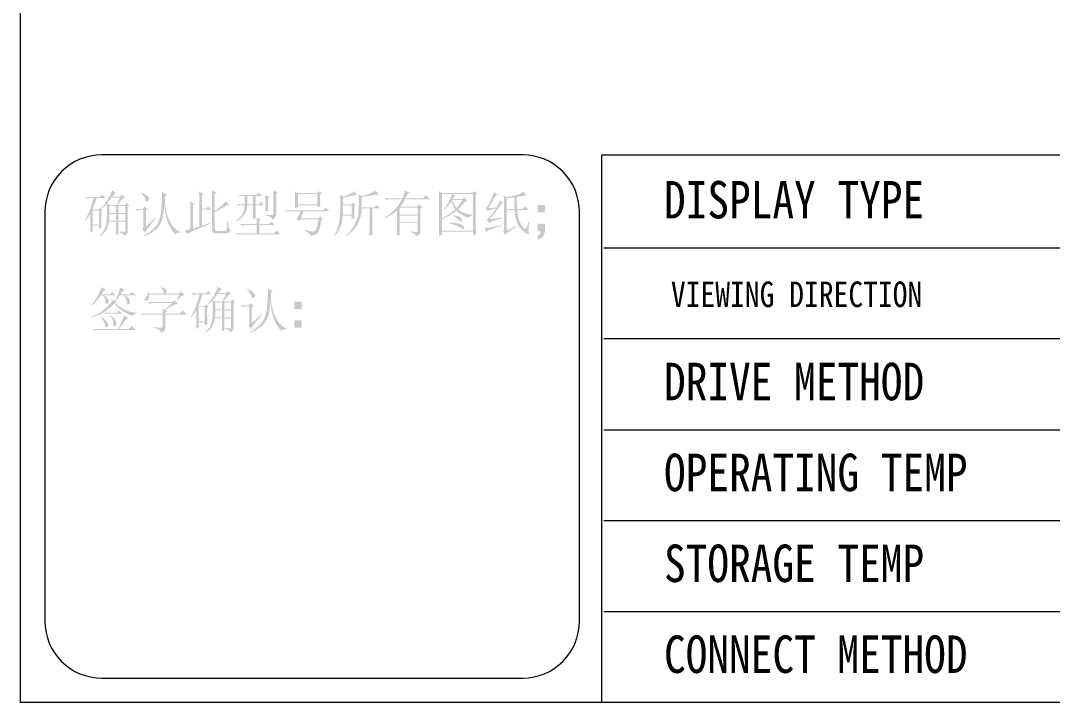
# Model space of a CAD drawing. Header units: millimetres. Extents: x 496 to 1208, y 1378 to 1539.
# Drawn here: x 495.6 to 546.2, y 1379.5 to 1413 of the extents above; entities that cross this region are included whole.
import ezdxf

# ---------------------------------------------------------------- set-up
doc = ezdxf.new("R2010")
doc.units = ezdxf.units.MM
doc.header["$LTSCALE"] = 3
doc.layers.add('1', color=7, linetype='Continuous')

# ---------------------------------------------------------------- blocks, each defined once
blk = doc.blocks.new('A$C51244B91')
h = blk.add_hatch(color=256)
h.paths.add_polyline_path([(-7.592, -3.62), (-7.592, -3.802), (-7.409, -3.802), (-7.409, -3.62)])
h.paths.add_polyline_path([(-7.592, -4.082), (-7.592, -4.263), (-7.409, -4.263), (-7.409, -4.082)])
h.paths.add_polyline_path([(-7.788, -4.302), (-7.784, -4.288), (-7.816, -4.272), (-7.847, -4.254), (-7.877, -4.234), (-7.905, -4.211), (-7.932, -4.186), (-7.958, -4.158), (-7.982, -4.128), (-8.005, -4.095), (-8.026, -4.06), (-8.046, -4.023), (-8.06, -3.994), (-8.076, -3.958), (-8.09, -3.923), (-8.103, -3.886), (-8.115, -3.85), (-8.125, -3.813), (-8.135, -3.775), (-8.143, -3.737), (-8.151, -3.698), (-8.157, -3.659), (-8.162, -3.62), (-8.165, -3.581), (-8.168, -3.54), (-8.169, -3.526), (-8.164, -3.401), (-8.121, -3.367), (-8.241, -3.295), (-8.241, -3.339), (-8.241, -3.383), (-8.242, -3.425), (-8.243, -3.467), (-8.245, -3.507), (-8.246, -3.547), (-8.248, -3.586), (-8.251, -3.624), (-8.254, -3.661), (-8.256, -3.698), (-8.26, -3.734), (-8.264, -3.768), (-8.265, -3.779), (-8.271, -3.823), (-8.278, -3.865), (-8.287, -3.906), (-8.298, -3.944), (-8.31, -3.981), (-8.323, -4.017), (-8.339, -4.05), (-8.355, -4.081), (-8.373, -4.112), (-8.38, -4.122), (-8.399, -4.147), (-8.421, -4.172), (-8.445, -4.198), (-8.471, -4.223), (-8.499, -4.247), (-8.531, -4.271), (-8.564, -4.295), (-8.599, -4.318), (-8.638, -4.342), (-8.678, -4.364), (-8.688, -4.37), (-8.683, -4.389), (-8.64, -4.371), (-8.598, -4.353), (-8.559, -4.334), (-8.522, -4.315), (-8.488, -4.294), (-8.456, -4.273), (-8.426, -4.252), (-8.399, -4.229), (-8.375, -4.206), (-8.352, -4.183), (-8.339, -4.167), (-8.315, -4.135), (-8.293, -4.102), (-8.274, -4.068), (-8.257, -4.033), (-8.242, -3.998), (-8.23, -3.961), (-8.22, -3.924), (-8.213, -3.886), (-8.212, -3.881), (-8.206, -3.842), (-8.201, -3.803), (-8.197, -3.764), (-8.193, -3.724), (-8.189, -3.685), (-8.187, -3.646), (-8.185, -3.607), (-8.183, -3.567), (-8.183, -3.565), (-8.18, -3.612), (-8.177, -3.657), (-8.173, -3.701), (-8.168, -3.744), (-8.162, -3.784), (-8.156, -3.824), (-8.149, -3.863), (-8.141, -3.9), (-8.132, -3.935), (-8.123, -3.969), (-8.112, -4.002), (-8.101, -4.033), (-8.089, -4.063), (-8.089, -4.064), (-8.071, -4.105), (-8.052, -4.145), (-8.032, -4.182), (-8.012, -4.217), (-7.99, -4.249), (-7.969, -4.279), (-7.946, -4.307), (-7.923, -4.332), (-7.904, -4.35), (-7.886, -4.324), (-7.858, -4.307), (-7.82, -4.301)])
h.paths.add_polyline_path([(-8.756, -3.329), (-8.728, -3.355), (-8.703, -3.386), (-8.686, -3.411), (-8.666, -3.446), (-8.65, -3.481), (-8.64, -3.51), (-8.622, -3.538), (-8.594, -3.534), (-8.587, -3.529), (-8.567, -3.502), (-8.563, -3.467), (-8.57, -3.44), (-8.582, -3.419), (-8.601, -3.398), (-8.628, -3.376), (-8.664, -3.353), (-8.707, -3.329), (-8.746, -3.31)])
h.paths.add_polyline_path([(-8.64, -4.153), (-8.64, -3.758), (-8.592, -3.734), (-8.669, -3.657), (-8.722, -3.714), (-8.91, -3.714), (-8.871, -3.753), (-8.835, -3.744), (-8.795, -3.739), (-8.775, -3.738), (-8.702, -3.738), (-8.702, -4.148), (-8.708, -4.188), (-8.722, -4.22), (-8.654, -4.288), (-8.646, -4.272), (-8.634, -4.253), (-8.619, -4.231), (-8.601, -4.205), (-8.58, -4.177), (-8.557, -4.145), (-8.529, -4.11), (-8.499, -4.072), (-8.466, -4.031), (-8.43, -3.987), (-8.399, -3.95), (-8.414, -3.936)])
h.paths.add_polyline_path([(-9.294, -4.293), (-9.253, -4.305), (-9.219, -4.323), (-9.192, -4.346), (-9.174, -4.374), (-9.134, -4.355), (-9.108, -4.334), (-9.107, -4.334), (-9.091, -4.301), (-9.088, -4.273), (-9.088, -3.652), (-9.054, -3.628), (-9.112, -3.57), (-9.16, -3.618), (-9.347, -3.618), (-9.323, -3.589), (-9.298, -3.559), (-9.272, -3.529), (-9.246, -3.5), (-9.213, -3.467), (-9.182, -3.445), (-9.152, -3.435), (-9.15, -3.435), (-9.227, -3.358), (-9.28, -3.411), (-9.473, -3.411), (-9.437, -3.367), (-9.409, -3.336), (-9.388, -3.318), (-9.381, -3.314), (-9.473, -3.257), (-9.485, -3.289), (-9.5, -3.322), (-9.516, -3.357), (-9.534, -3.394), (-9.554, -3.431), (-9.571, -3.461), (-9.591, -3.494), (-9.611, -3.527), (-9.633, -3.559), (-9.656, -3.591), (-9.68, -3.623), (-9.705, -3.654), (-9.728, -3.681), (-9.718, -3.695), (-9.687, -3.669), (-9.657, -3.642), (-9.629, -3.615), (-9.603, -3.589), (-9.603, -3.621), (-9.603, -3.655), (-9.603, -3.692), (-9.603, -3.73), (-9.603, -3.771), (-9.603, -3.814), (-9.603, -3.859), (-9.603, -3.895), (-9.603, -3.942), (-9.606, -3.986), (-9.61, -4.028), (-9.615, -4.067), (-9.623, -4.104), (-9.631, -4.138), (-9.642, -4.17), (-9.651, -4.191), (-9.667, -4.227), (-9.687, -4.26), (-9.709, -4.291), (-9.734, -4.322), (-9.761, -4.35), (-9.791, -4.376), (-9.795, -4.379), (-9.785, -4.394), (-9.751, -4.374), (-9.72, -4.351), (-9.691, -4.326), (-9.664, -4.298), (-9.64, -4.268), (-9.624, -4.244), (-9.605, -4.21), (-9.588, -4.176), (-9.574, -4.14), (-9.563, -4.102), (-9.554, -4.064), (-9.55, -4.032), (-9.377, -4.032), (-9.377, -4.355), (-9.318, -4.336), (-9.318, -4.032), (-9.15, -4.032), (-9.15, -4.249), (-9.165, -4.28), (-9.167, -4.281), (-9.186, -4.281), (-9.223, -4.279), (-9.278, -4.275), (-9.294, -4.273)])
h.paths.add_polyline_path([(-9.598, -3.579), (-9.574, -3.552), (-9.551, -3.522), (-9.527, -3.49), (-9.503, -3.457), (-9.487, -3.435), (-9.275, -3.435), (-9.372, -3.618), (-9.535, -3.618)], flags=16)
h.paths.add_polyline_path([(-9.8, -4.206), (-9.737, -4.182), (-9.738, -4.152), (-9.739, -4.121), (-9.74, -4.087), (-9.74, -4.052), (-9.741, -4.014), (-9.741, -3.974), (-9.742, -3.931), (-9.742, -3.887), (-9.742, -3.84), (-9.742, -3.791), (-9.742, -3.777), (-9.704, -3.748), (-9.766, -3.686), (-9.814, -3.734), (-9.958, -3.734), (-9.949, -3.708), (-9.939, -3.68), (-9.927, -3.648), (-9.914, -3.612), (-9.9, -3.573), (-9.884, -3.531), (-9.867, -3.485), (-9.853, -3.445), (-9.636, -3.445), (-9.718, -3.362), (-9.776, -3.421), (-10.122, -3.421), (-10.084, -3.459), (-10.041, -3.445), (-9.93, -3.445), (-9.942, -3.489), (-9.954, -3.532), (-9.966, -3.575), (-9.979, -3.616), (-9.992, -3.656), (-10.006, -3.694), (-10.019, -3.732), (-10.033, -3.768), (-10.048, -3.804), (-10.063, -3.838), (-10.078, -3.871), (-10.094, -3.902), (-10.11, -3.933), (-10.126, -3.962), (-10.142, -3.989), (-10.132, -4.003), (-10.108, -3.976), (-10.084, -3.946), (-10.061, -3.915), (-10.038, -3.882), (-10.017, -3.847), (-10.007, -3.83), (-10.007, -3.881), (-10.007, -3.93), (-10.007, -3.977), (-10.007, -4.022), (-10.008, -4.065), (-10.008, -4.105), (-10.009, -4.143), (-10.009, -4.178), (-10.01, -4.212), (-10.01, -4.243), (-10.011, -4.272), (-10.012, -4.293), (-9.949, -4.263), (-9.949, -4.129), (-9.8, -4.129)])
h.paths.add_polyline_path([(-9.8, -4.105), (-9.949, -4.105), (-9.949, -3.758), (-9.8, -3.758)], flags=16)
h.paths.add_polyline_path([(-9.377, -3.815), (-9.54, -3.815), (-9.54, -3.642), (-9.377, -3.642)], flags=16)
h.paths.add_polyline_path([(-9.318, -3.84), (-9.15, -3.84), (-9.15, -4.008), (-9.318, -4.008)], flags=16)
h.paths.add_polyline_path([(-9.377, -4.008), (-9.545, -4.008), (-9.54, -3.84), (-9.377, -3.84)], flags=16)
h.paths.add_polyline_path([(-9.318, -3.642), (-9.15, -3.642), (-9.15, -3.815), (-9.318, -3.815)], flags=16)
h.paths.add_polyline_path([(-11.2, -3.372), (-11.21, -3.42), (-11.221, -3.459), (-11.234, -3.488), (-11.238, -3.495), (-11.262, -3.528), (-11.287, -3.558), (-11.289, -3.56), (-11.296, -3.585), (-11.265, -3.596), (-11.225, -3.595), (-11.197, -3.575), (-11.193, -3.57), (-11.182, -3.543), (-11.176, -3.506), (-11.176, -3.459), (-11.176, -3.449), (-10.435, -3.449), (-10.493, -3.579), (-10.473, -3.589), (-10.444, -3.551), (-10.414, -3.52), (-10.384, -3.494), (-10.354, -3.476), (-10.325, -3.464), (-10.3, -3.459), (-10.396, -3.362), (-10.44, -3.425), (-10.767, -3.425), (-10.747, -3.387), (-10.743, -3.353), (-10.746, -3.341), (-10.758, -3.323), (-10.782, -3.304), (-10.819, -3.283), (-10.868, -3.261), (-10.878, -3.257), (-10.887, -3.271), (-10.859, -3.301), (-10.837, -3.333), (-10.822, -3.367), (-10.813, -3.403), (-10.81, -3.425), (-11.176, -3.425), (-11.176, -3.372)])
h.paths.add_polyline_path([(-11.051, -4.269), (-11, -4.284), (-10.959, -4.302), (-10.927, -4.321), (-10.904, -4.343), (-10.891, -4.366), (-10.887, -4.389), (-10.849, -4.374), (-10.818, -4.355), (-10.795, -4.33), (-10.78, -4.301), (-10.772, -4.266), (-10.772, -4.239), (-10.772, -3.941), (-10.252, -3.941), (-10.344, -3.84), (-10.425, -3.917), (-10.772, -3.917), (-10.772, -3.893), (-10.724, -3.869), (-10.767, -3.84), (-10.724, -3.805), (-10.683, -3.774), (-10.645, -3.748), (-10.608, -3.726), (-10.575, -3.708), (-10.544, -3.695), (-10.515, -3.686), (-10.489, -3.681), (-10.466, -3.68), (-10.464, -3.681), (-10.55, -3.579), (-10.603, -3.633), (-11.21, -3.633), (-11.171, -3.671), (-11.104, -3.657), (-10.608, -3.657), (-10.786, -3.825), (-10.844, -3.786), (-10.842, -3.835), (-10.84, -3.876), (-10.839, -3.908), (-10.839, -3.917), (-11.374, -3.917), (-11.335, -3.955), (-11.299, -3.946), (-11.259, -3.941), (-11.238, -3.941), (-10.839, -3.941), (-10.839, -4.225), (-10.851, -4.26), (-10.866, -4.266), (-10.883, -4.266), (-10.911, -4.264), (-10.952, -4.26), (-11.005, -4.255), (-11.051, -4.249)])
h.paths.add_polyline_path([(-12.291, -3.503), (-12.274, -3.538), (-12.264, -3.567), (-12.256, -3.607), (-12.252, -3.645), (-12.252, -3.647), (-12.238, -3.679), (-12.22, -3.683), (-12.19, -3.667), (-12.177, -3.647), (-12.173, -3.615), (-12.185, -3.576), (-12.191, -3.565), (-12.211, -3.538), (-12.236, -3.51), (-12.267, -3.481), (-12.288, -3.464), (-12.009, -3.464), (-12.086, -3.382), (-12.143, -3.44), (-12.35, -3.44), (-12.326, -3.402), (-12.302, -3.369), (-12.276, -3.342), (-12.25, -3.32), (-12.249, -3.319), (-12.35, -3.266), (-12.364, -3.302), (-12.378, -3.337), (-12.394, -3.373), (-12.411, -3.409), (-12.429, -3.444), (-12.448, -3.48), (-12.463, -3.507), (-12.485, -3.544), (-12.507, -3.58), (-12.529, -3.614), (-12.551, -3.646), (-12.572, -3.677), (-12.594, -3.706), (-12.601, -3.714), (-12.586, -3.719), (-12.559, -3.695), (-12.531, -3.668), (-12.504, -3.639), (-12.477, -3.608), (-12.463, -3.591), (-12.435, -3.556), (-12.41, -3.524), (-12.387, -3.494), (-12.367, -3.466), (-12.365, -3.464), (-12.316, -3.464)])
h.paths.add_polyline_path([(-11.772, -3.502), (-11.753, -3.537), (-11.741, -3.568), (-11.739, -3.572), (-11.729, -3.612), (-11.723, -3.649), (-11.722, -3.659), (-11.709, -3.688), (-11.684, -3.688), (-11.653, -3.667), (-11.643, -3.64), (-11.646, -3.606), (-11.663, -3.569), (-11.669, -3.56), (-11.69, -3.535), (-11.717, -3.508), (-11.749, -3.48), (-11.768, -3.464), (-11.499, -3.464), (-11.59, -3.382), (-11.652, -3.44), (-11.878, -3.44), (-11.854, -3.399), (-11.83, -3.364), (-11.807, -3.338), (-11.787, -3.319), (-11.893, -3.281), (-11.902, -3.316), (-11.912, -3.354), (-11.925, -3.392), (-11.937, -3.425), (-11.949, -3.458), (-11.965, -3.492), (-11.982, -3.528), (-12.002, -3.565), (-12.018, -3.594), (-11.999, -3.603), (-11.975, -3.575), (-11.951, -3.544), (-11.928, -3.513), (-11.904, -3.48), (-11.893, -3.464), (-11.797, -3.464)])
h.paths.add_polyline_path([(-12.148, -3.686), (-12.171, -3.711), (-12.197, -3.738), (-12.225, -3.764), (-12.255, -3.792), (-12.287, -3.819), (-12.309, -3.837), (-12.334, -3.856), (-12.361, -3.874), (-12.391, -3.893), (-12.423, -3.911), (-12.458, -3.929), (-12.496, -3.947), (-12.536, -3.966), (-12.579, -3.984), (-12.605, -3.994), (-12.601, -4.013), (-12.56, -4), (-12.52, -3.986), (-12.482, -3.972), (-12.445, -3.957), (-12.409, -3.942), (-12.375, -3.926), (-12.342, -3.909), (-12.31, -3.891), (-12.3, -3.885), (-12.27, -3.867), (-12.241, -3.848), (-12.211, -3.827), (-12.181, -3.803), (-12.15, -3.779), (-12.119, -3.752), (-12.088, -3.724), (-12.056, -3.694), (-12.033, -3.671), (-12.008, -3.699), (-11.981, -3.727), (-11.953, -3.755), (-11.923, -3.782), (-11.91, -3.794), (-11.882, -3.817), (-11.851, -3.84), (-11.819, -3.861), (-11.784, -3.883), (-11.747, -3.903), (-11.744, -3.905), (-11.706, -3.924), (-11.668, -3.94), (-11.632, -3.954), (-11.596, -3.966), (-11.561, -3.974), (-11.558, -3.946), (-11.538, -3.926), (-11.501, -3.914), (-11.474, -3.912), (-11.474, -3.893), (-11.511, -3.891), (-11.549, -3.888), (-11.588, -3.882), (-11.628, -3.873), (-11.657, -3.866), (-11.692, -3.855), (-11.727, -3.842), (-11.762, -3.827), (-11.798, -3.809), (-11.834, -3.788), (-11.857, -3.774), (-11.895, -3.75), (-11.93, -3.725), (-11.962, -3.702), (-11.99, -3.678), (-12.014, -3.655), (-12.018, -3.652), (-11.975, -3.633), (-12.062, -3.57), (-12.077, -3.595), (-12.099, -3.625), (-12.126, -3.66)])
h.paths.add_polyline_path([(-11.97, -3.893), (-12.302, -3.893), (-12.264, -3.931), (-12.228, -3.922), (-12.188, -3.917), (-12.167, -3.917), (-11.835, -3.917), (-11.917, -3.845)], flags=17)
h.paths.add_polyline_path([(-12.139, -3.955), (-12.115, -3.988), (-12.096, -4.022), (-12.09, -4.032), (-12.076, -4.067), (-12.068, -4.106), (-12.066, -4.119), (-12.062, -4.16), (-12.058, -4.198), (-12.057, -4.206), (-12.041, -4.236), (-12.026, -4.235), (-11.995, -4.213), (-11.985, -4.198), (-11.979, -4.17), (-11.986, -4.128), (-11.992, -4.112), (-12.002, -4.089), (-12.019, -4.063), (-12.041, -4.034), (-12.069, -4.001), (-12.104, -3.966), (-12.129, -3.941)])
h.paths.add_polyline_path([(-11.681, -4.297), (-11.922, -4.297), (-11.895, -4.263), (-11.871, -4.229), (-11.848, -4.198), (-11.826, -4.167), (-11.809, -4.141), (-11.786, -4.11), (-11.76, -4.082), (-11.731, -4.057), (-11.698, -4.034), (-11.686, -4.027), (-11.792, -3.96), (-11.813, -4.011), (-11.833, -4.058), (-11.851, -4.101), (-11.869, -4.142), (-11.885, -4.178), (-11.9, -4.212), (-11.913, -4.241), (-11.926, -4.267), (-11.937, -4.29), (-11.941, -4.297), (-12.553, -4.297), (-12.514, -4.336), (-12.478, -4.327), (-12.438, -4.322), (-12.417, -4.322), (-11.503, -4.322), (-11.604, -4.22)])
h.paths.add_polyline_path([(-12.369, -4.003), (-12.346, -4.033), (-12.323, -4.065), (-12.307, -4.093), (-12.289, -4.129), (-12.278, -4.166), (-12.273, -4.196), (-12.264, -4.243), (-12.254, -4.259), (-12.22, -4.256), (-12.195, -4.229), (-12.191, -4.22), (-12.19, -4.19), (-12.204, -4.148), (-12.206, -4.143), (-12.218, -4.122), (-12.237, -4.098), (-12.263, -4.072), (-12.296, -4.042), (-12.335, -4.009), (-12.355, -3.994)], flags=16)
h.paths.add_polyline_path([(-1.584, -1.238), (-1.584, -1.42), (-1.403, -1.42), (-1.403, -1.238)])
h.paths.add_polyline_path([(-1.584, -1.7), (-1.584, -1.882), (-1.513, -1.882), (-1.513, -1.89), (-1.515, -1.916), (-1.53, -1.955), (-1.544, -1.969), (-1.584, -1.99), (-1.584, -2.09), (-1.559, -2.084), (-1.515, -2.069), (-1.478, -2.047), (-1.448, -2.019), (-1.437, -2.004), (-1.418, -1.966), (-1.407, -1.923), (-1.403, -1.874), (-1.403, -1.7)])
h.paths.add_polyline_path([(-2.772, -1.592), (-2.745, -1.562), (-2.717, -1.529), (-2.689, -1.495), (-2.661, -1.46), (-2.632, -1.423), (-2.603, -1.384), (-2.574, -1.345), (-2.572, -1.342), (-2.532, -1.286), (-2.497, -1.242), (-2.469, -1.21), (-2.447, -1.19), (-2.435, -1.183), (-2.517, -1.12), (-2.537, -1.172), (-2.556, -1.218), (-2.575, -1.257), (-2.593, -1.289), (-2.599, -1.298), (-2.801, -1.313), (-2.771, -1.264), (-2.745, -1.22), (-2.72, -1.179), (-2.698, -1.142), (-2.679, -1.109), (-2.664, -1.082), (-2.636, -1.036), (-2.607, -1), (-2.58, -0.974), (-2.575, -0.971), (-2.661, -0.908), (-2.671, -0.943), (-2.683, -0.981), (-2.698, -1.022), (-2.716, -1.066), (-2.737, -1.112), (-2.76, -1.161), (-2.792, -1.223), (-2.82, -1.268), (-2.844, -1.296), (-2.863, -1.308), (-2.869, -1.308), (-2.815, -1.39), (-2.78, -1.364), (-2.746, -1.349), (-2.713, -1.341), (-2.668, -1.332), (-2.613, -1.323), (-2.652, -1.379), (-2.687, -1.427), (-2.718, -1.468), (-2.744, -1.501), (-2.765, -1.526), (-2.783, -1.543), (-2.786, -1.547), (-2.831, -1.579), (-2.844, -1.583), (-2.777, -1.684), (-2.751, -1.665), (-2.72, -1.648), (-2.684, -1.631), (-2.644, -1.614), (-2.598, -1.599), (-2.549, -1.585), (-2.494, -1.572), (-2.459, -1.564), (-2.464, -1.544)])
h.paths.add_polyline_path([(-2.349, -1.867), (-2.349, -1.361), (-2.151, -1.361), (-2.145, -1.417), (-2.138, -1.47), (-2.129, -1.519), (-2.119, -1.566), (-2.108, -1.608), (-2.096, -1.648), (-2.083, -1.684), (-2.068, -1.716), (-2.06, -1.732), (-2.036, -1.774), (-2.009, -1.811), (-1.98, -1.846), (-1.949, -1.876), (-1.915, -1.904), (-1.887, -1.922), (-1.832, -1.953), (-1.8, -1.962), (-1.792, -1.95), (-1.793, -1.946), (-1.801, -1.908), (-1.804, -1.86), (-1.805, -1.84), (-1.804, -1.804), (-1.8, -1.762), (-1.793, -1.713), (-1.785, -1.665), (-1.81, -1.66), (-1.826, -1.715), (-1.84, -1.759), (-1.852, -1.793), (-1.853, -1.797), (-1.879, -1.824), (-1.906, -1.819), (-1.929, -1.802), (-1.955, -1.771), (-1.984, -1.726), (-2.004, -1.691), (-2.02, -1.661), (-2.034, -1.626), (-2.047, -1.588), (-2.058, -1.546), (-2.068, -1.499), (-2.077, -1.449), (-2.085, -1.395), (-2.089, -1.361), (-1.8, -1.361), (-1.891, -1.269), (-1.959, -1.337), (-2.089, -1.337), (-2.092, -1.29), (-2.094, -1.244), (-2.096, -1.198), (-2.097, -1.153), (-2.098, -1.108), (-2.099, -1.064), (-2.099, -1.039), (-2.032, -1.026), (-1.975, -1.015), (-1.929, -1.007), (-1.892, -1.002), (-1.866, -1), (-1.858, -1), (-1.925, -0.908), (-1.963, -0.931), (-2.002, -0.951), (-2.044, -0.968), (-2.088, -0.983), (-2.11, -0.99), (-2.149, -1.001), (-2.191, -1.011), (-2.234, -1.022), (-2.28, -1.032), (-2.328, -1.043), (-2.353, -1.048), (-2.421, -0.995), (-2.416, -1.037), (-2.412, -1.082), (-2.411, -1.125), (-2.411, -1.833), (-2.424, -1.878), (-2.435, -1.896), (-2.378, -1.973), (-2.359, -1.953), (-2.336, -1.93), (-2.307, -1.906), (-2.273, -1.879), (-2.233, -1.85), (-2.188, -1.818), (-2.138, -1.785), (-2.108, -1.766), (-2.113, -1.751)])
h.paths.add_polyline_path([(-2.349, -1.337), (-2.349, -1.077), (-2.305, -1.07), (-2.26, -1.063), (-2.215, -1.056), (-2.17, -1.049), (-2.161, -1.048), (-2.161, -1.088), (-2.16, -1.131), (-2.159, -1.174), (-2.157, -1.221), (-2.155, -1.268), (-2.152, -1.318), (-2.151, -1.337)], flags=16)
h.paths.add_polyline_path([(-2.534, -1.745), (-2.587, -1.756), (-2.634, -1.766), (-2.673, -1.774), (-2.707, -1.78), (-2.724, -1.783), (-2.763, -1.789), (-2.806, -1.796), (-2.854, -1.803), (-2.897, -1.809), (-2.849, -1.896), (-2.82, -1.877), (-2.782, -1.857), (-2.735, -1.836), (-2.707, -1.826), (-2.67, -1.813), (-2.63, -1.8), (-2.587, -1.786), (-2.542, -1.772), (-2.494, -1.758), (-2.469, -1.751), (-2.474, -1.732)])
h.paths.add_polyline_path([(-3.177, -1.992), (-3.104, -1.954), (-3.106, -1.912), (-3.108, -1.868), (-3.109, -1.821), (-3.109, -1.78), (-3.109, -0.981), (-3.08, -0.951), (-3.148, -0.894), (-3.186, -0.937), (-3.942, -0.937), (-4.019, -0.894), (-4.016, -0.943), (-4.015, -0.989), (-4.014, -1.034), (-4.014, -1.076), (-4.014, -1.077), (-4.014, -1.805), (-4.014, -1.851), (-4.015, -1.897), (-4.016, -1.942), (-4.018, -1.986), (-4.019, -2.002), (-3.946, -1.973), (-3.946, -1.891), (-3.177, -1.891)])
h.paths.add_polyline_path([(-3.861, -1.546), (-3.819, -1.528), (-3.779, -1.508), (-3.739, -1.487), (-3.7, -1.464), (-3.662, -1.44), (-3.626, -1.414), (-3.59, -1.387), (-3.581, -1.38), (-3.547, -1.411), (-3.513, -1.44), (-3.477, -1.466), (-3.439, -1.489), (-3.4, -1.51), (-3.359, -1.528), (-3.316, -1.544), (-3.282, -1.554), (-3.265, -1.524), (-3.228, -1.501), (-3.196, -1.491), (-3.196, -1.472), (-3.247, -1.468), (-3.296, -1.462), (-3.341, -1.452), (-3.384, -1.439), (-3.424, -1.423), (-3.461, -1.404), (-3.495, -1.382), (-3.526, -1.357), (-3.542, -1.342), (-3.505, -1.302), (-3.472, -1.266), (-3.444, -1.234), (-3.419, -1.205), (-3.414, -1.2), (-3.38, -1.165), (-3.344, -1.141), (-3.316, -1.13), (-3.398, -1.043), (-3.441, -1.091), (-3.682, -1.091), (-3.658, -1.053), (-3.645, -1.039), (-3.609, -1.011), (-3.605, -1.01), (-3.696, -0.961), (-3.177, -0.961), (-3.177, -1.867), (-3.946, -1.867), (-3.946, -1.578), (-3.903, -1.563)], flags=16)
h.paths.add_polyline_path([(-3.674, -1.394), (-3.707, -1.419), (-3.742, -1.444), (-3.78, -1.469), (-3.821, -1.493), (-3.863, -1.516), (-3.908, -1.54), (-3.946, -1.559), (-3.946, -0.961), (-3.706, -0.961), (-3.711, -0.992), (-3.723, -1.032), (-3.741, -1.078), (-3.763, -1.128), (-3.783, -1.167), (-3.804, -1.207), (-3.827, -1.246), (-3.851, -1.285), (-3.876, -1.323), (-3.893, -1.347), (-3.879, -1.357), (-3.849, -1.325), (-3.82, -1.291), (-3.791, -1.257), (-3.764, -1.22), (-3.739, -1.181), (-3.715, -1.145), (-3.7, -1.184), (-3.682, -1.224), (-3.661, -1.264), (-3.638, -1.305), (-3.614, -1.342), (-3.643, -1.368)], flags=16)
h.paths.add_polyline_path([(-3.467, -1.158), (-3.494, -1.198), (-3.521, -1.235), (-3.548, -1.268), (-3.576, -1.298), (-3.581, -1.303), (-3.604, -1.277), (-3.628, -1.244), (-3.651, -1.206), (-3.675, -1.161), (-3.696, -1.116), (-3.441, -1.116)], flags=16)
h.paths.add_polyline_path([(-3.667, -1.506), (-3.617, -1.537), (-3.575, -1.566), (-3.54, -1.591), (-3.515, -1.615), (-3.506, -1.624), (-3.474, -1.644), (-3.456, -1.619), (-3.455, -1.614), (-3.458, -1.571), (-3.484, -1.541), (-3.494, -1.535), (-3.523, -1.522), (-3.563, -1.51), (-3.612, -1.497), (-3.662, -1.486)], flags=0)
h.paths.add_polyline_path([(-3.763, -1.684), (-3.702, -1.702), (-3.647, -1.721), (-3.599, -1.739), (-3.557, -1.756), (-3.522, -1.773), (-3.493, -1.79), (-3.471, -1.807), (-3.467, -1.809), (-3.427, -1.836), (-3.404, -1.83), (-3.398, -1.807), (-3.404, -1.769), (-3.428, -1.738), (-3.467, -1.715), (-3.493, -1.706), (-3.525, -1.698), (-3.564, -1.69), (-3.61, -1.682), (-3.662, -1.675), (-3.721, -1.669), (-3.763, -1.665)], flags=0)
h.paths.add_polyline_path([(-4.716, -1.906), (-4.666, -1.923), (-4.626, -1.945), (-4.598, -1.972), (-4.582, -2.002), (-4.531, -1.983), (-4.5, -1.962), (-4.495, -1.956), (-4.478, -1.916), (-4.476, -1.896), (-4.476, -1.323), (-4.423, -1.294), (-4.514, -1.222), (-4.562, -1.274), (-4.971, -1.274), (-4.945, -1.239), (-4.92, -1.202), (-4.895, -1.163), (-4.871, -1.124), (-4.856, -1.096), (-4.235, -1.096), (-4.336, -0.995), (-4.423, -1.072), (-4.846, -1.072), (-4.825, -1.03), (-4.805, -0.991), (-4.801, -0.983), (-4.772, -0.948), (-4.74, -0.933), (-4.865, -0.875), (-4.87, -0.912), (-4.879, -0.952), (-4.892, -0.996), (-4.911, -1.044), (-4.923, -1.072), (-5.361, -1.072), (-5.323, -1.111), (-5.28, -1.1), (-5.234, -1.096), (-5.226, -1.096), (-4.938, -1.096), (-4.963, -1.142), (-4.988, -1.185), (-5.014, -1.226), (-5.04, -1.263), (-5.066, -1.298), (-5.093, -1.33), (-5.12, -1.359), (-5.14, -1.378), (-5.174, -1.409), (-5.21, -1.439), (-5.246, -1.468), (-5.282, -1.494), (-5.319, -1.518), (-5.357, -1.542), (-5.361, -1.544), (-5.352, -1.564), (-5.31, -1.544), (-5.269, -1.522), (-5.23, -1.499), (-5.192, -1.475), (-5.155, -1.45), (-5.119, -1.422), (-5.085, -1.394), (-5.053, -1.366), (-5.053, -1.443), (-5.053, -1.515), (-5.053, -1.582), (-5.053, -1.645), (-5.053, -1.702), (-5.054, -1.755), (-5.054, -1.803), (-5.054, -1.846), (-5.055, -1.885), (-5.055, -1.918), (-5.056, -1.947), (-5.056, -1.972), (-5.057, -1.991), (-5.058, -2.006), (-5.058, -2.007), (-4.986, -1.963), (-4.986, -1.684), (-4.543, -1.684), (-4.543, -1.862), (-4.558, -1.897), (-4.586, -1.903), (-4.622, -1.9), (-4.668, -1.894), (-4.712, -1.886)])
h.paths.add_polyline_path([(-4.986, -1.496), (-4.543, -1.496), (-4.543, -1.66), (-4.986, -1.66)], flags=16)
h.paths.add_polyline_path([(-4.986, -1.298), (-4.543, -1.298), (-4.543, -1.472), (-4.986, -1.472)], flags=16)
h.paths.add_polyline_path([(-5.731, -1.732), (-5.732, -1.774), (-5.732, -1.817), (-5.733, -1.862), (-5.734, -1.909), (-5.735, -1.956), (-5.736, -1.997), (-5.659, -1.973), (-5.662, -1.918), (-5.663, -1.87), (-5.664, -1.829), (-5.664, -1.8), (-5.664, -1.318), (-5.467, -1.318), (-5.549, -1.236), (-5.621, -1.294), (-5.924, -1.294), (-5.924, -1.039), (-5.852, -1.025), (-5.787, -1.013), (-5.727, -1.003), (-5.675, -0.995), (-5.628, -0.989), (-5.589, -0.984), (-5.555, -0.981), (-5.528, -0.979), (-5.508, -0.98), (-5.5, -0.981), (-5.592, -0.884), (-5.622, -0.905), (-5.661, -0.925), (-5.707, -0.946), (-5.727, -0.954), (-5.768, -0.97), (-5.811, -0.984), (-5.854, -0.997), (-5.899, -1.009), (-5.92, -1.014), (-6.001, -0.971), (-5.999, -1.019), (-5.998, -1.065), (-5.997, -1.112), (-5.996, -1.158), (-5.996, -1.203), (-5.997, -1.248), (-5.998, -1.292), (-5.999, -1.336), (-6.001, -1.373), (-6.005, -1.418), (-6.011, -1.463), (-6.019, -1.507), (-6.03, -1.55), (-6.044, -1.592), (-6.06, -1.634), (-6.078, -1.676), (-6.099, -1.716), (-6.107, -1.73), (-6.133, -1.772), (-6.159, -1.812), (-6.187, -1.85), (-6.215, -1.886), (-6.245, -1.918), (-6.274, -1.949), (-6.305, -1.977), (-6.324, -1.992), (-6.314, -2.012), (-6.275, -1.984), (-6.239, -1.955), (-6.204, -1.924), (-6.171, -1.894), (-6.141, -1.862), (-6.112, -1.829), (-6.085, -1.795), (-6.061, -1.761), (-6.038, -1.725), (-6.018, -1.688), (-5.999, -1.65), (-5.983, -1.612), (-5.968, -1.572), (-5.956, -1.531), (-5.945, -1.49), (-5.937, -1.447), (-5.93, -1.404), (-5.926, -1.36), (-5.924, -1.318), (-5.731, -1.318)])
h.paths.add_polyline_path([(-6.467, -1.54), (-6.47, -1.582), (-6.475, -1.622), (-6.48, -1.658), (-6.487, -1.696), (-6.496, -1.736), (-6.508, -1.777), (-6.523, -1.819), (-6.54, -1.862), (-6.559, -1.906), (-6.581, -1.951), (-6.598, -1.983), (-6.588, -1.997), (-6.561, -1.965), (-6.535, -1.931), (-6.512, -1.896), (-6.491, -1.859), (-6.472, -1.82), (-6.455, -1.78), (-6.44, -1.739), (-6.427, -1.696), (-6.416, -1.652), (-6.407, -1.606), (-6.401, -1.558), (-6.396, -1.509), (-6.396, -1.501), (-6.174, -1.501), (-6.174, -1.583), (-6.107, -1.554), (-6.108, -1.526), (-6.11, -1.492), (-6.111, -1.451), (-6.111, -1.404), (-6.112, -1.35), (-6.112, -1.289), (-6.112, -1.265), (-6.073, -1.241), (-6.141, -1.173), (-6.189, -1.222), (-6.386, -1.222), (-6.386, -1.057), (-6.321, -1.042), (-6.262, -1.028), (-6.21, -1.016), (-6.163, -1.006), (-6.122, -0.999), (-6.087, -0.994), (-6.058, -0.991), (-6.039, -0.99), (-6.107, -0.894), (-6.135, -0.918), (-6.172, -0.941), (-6.218, -0.965), (-6.23, -0.971), (-6.275, -0.991), (-6.319, -1.008), (-6.359, -1.022), (-6.381, -1.029), (-6.463, -0.976), (-6.461, -1.009), (-6.459, -1.046), (-6.457, -1.087), (-6.456, -1.133), (-6.456, -1.181), (-6.456, -1.235), (-6.456, -1.292), (-6.456, -1.298), (-6.457, -1.351), (-6.458, -1.401), (-6.461, -1.45), (-6.463, -1.496)])
h.paths.add_polyline_path([(-6.174, -1.477), (-6.391, -1.477), (-6.386, -1.246), (-6.174, -1.246)], flags=16)
h.paths.add_polyline_path([(-7.021, -1.294), (-6.949, -1.265), (-6.95, -1.241), (-6.952, -1.208), (-6.953, -1.167), (-6.953, -1.118), (-6.954, -1.061), (-6.954, -0.996), (-6.954, -0.985), (-6.915, -0.951), (-6.983, -0.894), (-7.026, -0.942), (-7.502, -0.942), (-7.574, -0.904), (-7.573, -0.947), (-7.571, -0.991), (-7.57, -1.037), (-7.57, -1.084), (-7.57, -1.108), (-7.57, -1.156), (-7.571, -1.202), (-7.572, -1.247), (-7.573, -1.291), (-7.574, -1.313), (-7.502, -1.289), (-7.502, -1.241), (-7.021, -1.241)])
h.paths.add_polyline_path([(-7.021, -1.217), (-7.502, -1.217), (-7.502, -0.966), (-7.021, -0.966)], flags=16)
h.paths.add_polyline_path([(-7.329, -1.872), (-7.276, -1.897), (-7.234, -1.923), (-7.205, -1.951), (-7.186, -1.98), (-7.18, -2.002), (-7.127, -1.987), (-7.087, -1.973), (-7.069, -1.966), (-7.035, -1.943), (-7.002, -1.911), (-6.992, -1.894), (-6.981, -1.868), (-6.97, -1.833), (-6.958, -1.788), (-6.946, -1.734), (-6.934, -1.67), (-6.925, -1.621), (-6.877, -1.588), (-6.949, -1.515), (-7.002, -1.569), (-7.43, -1.569), (-7.363, -1.39), (-6.723, -1.39), (-6.809, -1.303), (-6.872, -1.366), (-7.801, -1.366), (-7.762, -1.404), (-7.719, -1.39), (-7.445, -1.39), (-7.459, -1.44), (-7.474, -1.481), (-7.486, -1.506), (-7.512, -1.545), (-7.541, -1.569), (-7.483, -1.636), (-7.44, -1.592), (-6.997, -1.592), (-7.009, -1.663), (-7.02, -1.724), (-7.032, -1.776), (-7.046, -1.817), (-7.06, -1.849), (-7.074, -1.871), (-7.089, -1.883), (-7.091, -1.884), (-7.116, -1.89), (-7.15, -1.89), (-7.192, -1.885), (-7.243, -1.874), (-7.303, -1.859), (-7.325, -1.853)])
h.paths.add_polyline_path([(-8.292, -1.501), (-8.235, -1.514), (-8.191, -1.531), (-8.16, -1.554), (-8.142, -1.581), (-8.138, -1.597), (-8.098, -1.576), (-8.068, -1.548), (-8.048, -1.514), (-8.038, -1.474), (-8.037, -1.438), (-8.037, -0.956), (-8.003, -0.923), (-8.109, -0.879), (-8.106, -0.93), (-8.105, -0.976), (-8.104, -1.018), (-8.104, -1.029), (-8.104, -1.429), (-8.115, -1.47), (-8.147, -1.484), (-8.18, -1.484), (-8.224, -1.482), (-8.28, -1.478), (-8.292, -1.477)])
h.paths.add_polyline_path([(-8.82, -1.286), (-8.827, -1.33), (-8.838, -1.371), (-8.853, -1.411), (-8.87, -1.45), (-8.892, -1.486), (-8.917, -1.521), (-8.946, -1.554), (-8.978, -1.585), (-9.014, -1.614), (-9.023, -1.621), (-9.013, -1.636), (-8.971, -1.611), (-8.932, -1.584), (-8.897, -1.555), (-8.866, -1.525), (-8.838, -1.492), (-8.814, -1.459), (-8.794, -1.423), (-8.777, -1.386), (-8.764, -1.347), (-8.756, -1.306), (-8.75, -1.263), (-8.749, -1.241), (-8.609, -1.241), (-8.609, -1.4), (-8.61, -1.434), (-8.61, -1.475), (-8.612, -1.523), (-8.613, -1.577), (-8.614, -1.597), (-8.542, -1.559), (-8.544, -1.52), (-8.546, -1.476), (-8.546, -1.427), (-8.546, -1.4), (-8.546, -1.241), (-8.34, -1.241), (-8.422, -1.159), (-8.474, -1.217), (-8.546, -1.217), (-8.546, -1.01), (-8.388, -1.01), (-8.47, -0.928), (-8.528, -0.985), (-8.97, -0.985), (-8.932, -1.024), (-8.879, -1.01), (-8.816, -1.01), (-8.816, -1.217), (-9.018, -1.217), (-8.975, -1.255), (-8.933, -1.246), (-8.887, -1.242), (-8.86, -1.241), (-8.816, -1.241)])
h.paths.add_polyline_path([(-8.304, -1.04), (-8.303, -1.083), (-8.302, -1.131), (-8.301, -1.181), (-8.301, -1.183), (-8.302, -1.228), (-8.302, -1.272), (-8.303, -1.318), (-8.305, -1.364), (-8.306, -1.4), (-8.239, -1.375), (-8.239, -1.072), (-8.205, -1.039), (-8.306, -1)])
h.paths.add_polyline_path([(-8.749, -1.217), (-8.749, -1.01), (-8.609, -1.01), (-8.609, -1.217)], flags=16)
h.paths.add_polyline_path([(-8.09, -1.934), (-8.45, -1.934), (-8.45, -1.732), (-8.066, -1.732), (-8.152, -1.645), (-8.219, -1.708), (-8.45, -1.708), (-8.45, -1.636), (-8.412, -1.597), (-8.523, -1.549), (-8.52, -1.597), (-8.519, -1.643), (-8.518, -1.687), (-8.518, -1.708), (-8.932, -1.708), (-8.893, -1.747), (-8.851, -1.736), (-8.805, -1.732), (-8.797, -1.732), (-8.518, -1.732), (-8.518, -1.934), (-9.038, -1.934), (-8.994, -1.973), (-8.952, -1.964), (-8.906, -1.959), (-8.879, -1.959), (-7.94, -1.959), (-8.022, -1.862)])
h.paths.add_polyline_path([(-9.249, -1.645), (-9.252, -1.708), (-9.255, -1.76), (-9.258, -1.8), (-9.261, -1.829), (-9.261, -1.831), (-9.28, -1.866), (-9.316, -1.877), (-9.504, -1.877), (-9.541, -1.865), (-9.557, -1.829), (-9.557, -1.819), (-9.557, -1.409), (-9.52, -1.39), (-9.481, -1.37), (-9.441, -1.349), (-9.4, -1.326), (-9.358, -1.303), (-9.35, -1.298), (-9.296, -1.268), (-9.251, -1.246), (-9.217, -1.232), (-9.201, -1.226), (-9.278, -1.14), (-9.307, -1.173), (-9.337, -1.205), (-9.369, -1.237), (-9.403, -1.267), (-9.437, -1.296), (-9.473, -1.324), (-9.511, -1.35), (-9.549, -1.375), (-9.557, -1.38), (-9.557, -0.966), (-9.509, -0.928), (-9.625, -0.875), (-9.623, -0.9), (-9.622, -0.933), (-9.621, -0.975), (-9.621, -1.025), (-9.62, -1.082), (-9.62, -1.145), (-9.62, -1.843), (-9.613, -1.886), (-9.592, -1.915), (-9.558, -1.931), (-9.523, -1.934), (-9.273, -1.934), (-9.23, -1.928), (-9.218, -1.925), (-9.188, -1.905), (-9.158, -1.862), (-9.158, -1.862), (-9.194, -1.832), (-9.212, -1.796), (-9.213, -1.79), (-9.217, -1.757), (-9.221, -1.713), (-9.224, -1.658), (-9.225, -1.645)])
h.paths.add_polyline_path([(-9.87, -1.747), (-9.87, -1.347), (-9.639, -1.347), (-9.716, -1.269), (-9.769, -1.323), (-9.87, -1.323), (-9.87, -0.995), (-9.827, -0.961), (-9.942, -0.904), (-9.94, -0.949), (-9.939, -0.995), (-9.937, -1.04), (-9.936, -1.086), (-9.935, -1.131), (-9.934, -1.176), (-9.933, -1.222), (-9.933, -1.267), (-9.933, -1.312), (-9.933, -1.335), (-9.933, -1.38), (-9.933, -1.425), (-9.933, -1.471), (-9.933, -1.516), (-9.933, -1.561), (-9.933, -1.607), (-9.933, -1.652), (-9.933, -1.698), (-9.933, -1.743), (-9.933, -1.766), (-10.091, -1.814), (-10.091, -1.246), (-10.048, -1.212), (-10.164, -1.154), (-10.161, -1.2), (-10.159, -1.245), (-10.157, -1.291), (-10.156, -1.336), (-10.155, -1.381), (-10.154, -1.427), (-10.154, -1.472), (-10.154, -1.489), (-10.154, -1.533), (-10.154, -1.579), (-10.154, -1.623), (-10.154, -1.669), (-10.154, -1.714), (-10.154, -1.76), (-10.154, -1.807), (-10.154, -1.828), (-10.215, -1.845), (-10.26, -1.856), (-10.287, -1.862), (-10.288, -1.862), (-10.236, -1.959), (-10.23, -1.952), (-10.218, -1.944), (-10.202, -1.934), (-10.18, -1.922), (-10.153, -1.908), (-10.12, -1.893), (-10.082, -1.875), (-10.04, -1.856), (-9.991, -1.834), (-9.938, -1.811), (-9.878, -1.787), (-9.814, -1.76), (-9.745, -1.731), (-9.67, -1.7), (-9.653, -1.694), (-9.658, -1.674)])
h.paths.add_polyline_path([(-10.404, -1.92), (-10.399, -1.906), (-10.437, -1.888), (-10.472, -1.866), (-10.506, -1.841), (-10.538, -1.813), (-10.568, -1.783), (-10.596, -1.748), (-10.622, -1.71), (-10.647, -1.67), (-10.669, -1.626), (-10.676, -1.612), (-10.694, -1.571), (-10.71, -1.529), (-10.724, -1.487), (-10.737, -1.445), (-10.749, -1.402), (-10.759, -1.358), (-10.767, -1.313), (-10.774, -1.268), (-10.779, -1.223), (-10.783, -1.177), (-10.784, -1.145), (-10.78, -1.019), (-10.736, -0.985), (-10.856, -0.913), (-10.857, -0.964), (-10.857, -1.014), (-10.858, -1.062), (-10.86, -1.11), (-10.862, -1.156), (-10.864, -1.201), (-10.867, -1.245), (-10.87, -1.288), (-10.874, -1.33), (-10.878, -1.371), (-10.881, -1.397), (-10.888, -1.448), (-10.897, -1.496), (-10.908, -1.542), (-10.921, -1.586), (-10.936, -1.626), (-10.953, -1.665), (-10.972, -1.702), (-10.994, -1.736), (-10.996, -1.739), (-11.018, -1.769), (-11.044, -1.798), (-11.072, -1.827), (-11.104, -1.855), (-11.139, -1.883), (-11.177, -1.911), (-11.218, -1.938), (-11.263, -1.965), (-11.304, -1.988), (-11.299, -2.007), (-11.249, -1.987), (-11.201, -1.965), (-11.158, -1.943), (-11.116, -1.92), (-11.079, -1.896), (-11.045, -1.871), (-11.013, -1.846), (-10.985, -1.819), (-10.96, -1.792), (-10.955, -1.785), (-10.928, -1.748), (-10.903, -1.709), (-10.882, -1.67), (-10.863, -1.629), (-10.848, -1.588), (-10.836, -1.545), (-10.828, -1.501), (-10.828, -1.498), (-10.821, -1.454), (-10.816, -1.409), (-10.811, -1.364), (-10.807, -1.318), (-10.803, -1.273), (-10.801, -1.228), (-10.799, -1.183), (-10.796, -1.237), (-10.792, -1.288), (-10.787, -1.339), (-10.78, -1.387), (-10.773, -1.433), (-10.765, -1.478), (-10.756, -1.52), (-10.745, -1.561), (-10.734, -1.6), (-10.722, -1.637), (-10.709, -1.672), (-10.705, -1.682), (-10.684, -1.73), (-10.661, -1.775), (-10.638, -1.816), (-10.614, -1.855), (-10.59, -1.891), (-10.564, -1.922), (-10.537, -1.952), (-10.519, -1.968), (-10.498, -1.938), (-10.463, -1.922), (-10.415, -1.919)])
h.paths.add_polyline_path([(-11.372, -0.947), (-11.34, -0.978), (-11.312, -1.014), (-11.302, -1.029), (-11.278, -1.069), (-11.262, -1.11), (-11.256, -1.128), (-11.234, -1.158), (-11.203, -1.147), (-11.181, -1.115), (-11.181, -1.072), (-11.186, -1.057), (-11.2, -1.034), (-11.225, -1.009), (-11.26, -0.983), (-11.305, -0.956), (-11.361, -0.928), (-11.362, -0.928)])
h.paths.add_polyline_path([(-11.256, -1.771), (-11.256, -1.375), (-11.208, -1.352), (-11.285, -1.274), (-11.338, -1.332), (-11.525, -1.332), (-11.487, -1.371), (-11.445, -1.361), (-11.398, -1.357), (-11.39, -1.357), (-11.318, -1.357), (-11.318, -1.766), (-11.325, -1.812), (-11.338, -1.838), (-11.27, -1.906), (-11.26, -1.887), (-11.246, -1.864), (-11.227, -1.837), (-11.205, -1.806), (-11.178, -1.771), (-11.148, -1.731), (-11.113, -1.687), (-11.074, -1.639), (-11.031, -1.587), (-11.015, -1.569), (-11.03, -1.554)])
h.paths.add_polyline_path([(-11.911, -1.911), (-11.863, -1.925), (-11.825, -1.947), (-11.799, -1.977), (-11.79, -1.992), (-11.745, -1.97), (-11.723, -1.951), (-11.705, -1.914), (-11.704, -1.891), (-11.704, -1.269), (-11.67, -1.246), (-11.727, -1.188), (-11.776, -1.236), (-11.963, -1.236), (-11.935, -1.202), (-11.906, -1.167), (-11.875, -1.133), (-11.862, -1.118), (-11.824, -1.08), (-11.788, -1.059), (-11.766, -1.053), (-11.843, -0.976), (-11.896, -1.029), (-12.088, -1.029), (-12.048, -0.979), (-12.017, -0.947), (-11.997, -0.933), (-12.088, -0.875), (-12.103, -0.912), (-12.12, -0.951), (-12.14, -0.992), (-12.162, -1.035), (-12.187, -1.079), (-12.187, -1.079), (-12.21, -1.117), (-12.234, -1.154), (-12.259, -1.192), (-12.286, -1.228), (-12.315, -1.264), (-12.344, -1.298), (-12.334, -1.313), (-12.298, -1.282), (-12.264, -1.252), (-12.233, -1.221), (-12.218, -1.207), (-12.218, -1.244), (-12.218, -1.284), (-12.218, -1.327), (-12.218, -1.373), (-12.218, -1.422), (-12.218, -1.474), (-12.218, -1.513), (-12.22, -1.567), (-12.223, -1.617), (-12.228, -1.664), (-12.236, -1.708), (-12.245, -1.748), (-12.257, -1.786), (-12.266, -1.809), (-12.286, -1.85), (-12.309, -1.888), (-12.336, -1.923), (-12.366, -1.957), (-12.399, -1.988), (-12.411, -1.997), (-12.401, -2.012), (-12.362, -1.989), (-12.326, -1.962), (-12.294, -1.931), (-12.265, -1.898), (-12.24, -1.862), (-12.218, -1.823), (-12.199, -1.783), (-12.184, -1.74), (-12.173, -1.697), (-12.165, -1.652), (-12.165, -1.65), (-11.992, -1.65), (-11.992, -1.973), (-11.934, -1.954), (-11.934, -1.65), (-11.766, -1.65), (-11.766, -1.867), (-11.783, -1.899), (-11.807, -1.899), (-11.854, -1.896), (-11.911, -1.891)])
h.paths.add_polyline_path([(-12.214, -1.197), (-12.187, -1.165), (-12.159, -1.13), (-12.132, -1.093), (-12.103, -1.053), (-12.103, -1.053), (-11.891, -1.053), (-11.987, -1.236), (-12.151, -1.236)], flags=16)
h.paths.add_polyline_path([(-12.416, -1.824), (-12.353, -1.8), (-12.354, -1.766), (-12.355, -1.729), (-12.356, -1.689), (-12.357, -1.647), (-12.357, -1.601), (-12.358, -1.553), (-12.358, -1.501), (-12.358, -1.447), (-12.358, -1.395), (-12.319, -1.366), (-12.382, -1.303), (-12.43, -1.352), (-12.575, -1.352), (-12.564, -1.322), (-12.551, -1.288), (-12.537, -1.25), (-12.521, -1.207), (-12.504, -1.159), (-12.484, -1.106), (-12.468, -1.062), (-12.252, -1.062), (-12.334, -0.981), (-12.391, -1.039), (-12.738, -1.039), (-12.699, -1.077), (-12.656, -1.062), (-12.546, -1.062), (-12.559, -1.114), (-12.573, -1.163), (-12.588, -1.212), (-12.603, -1.259), (-12.618, -1.303), (-12.634, -1.347), (-12.651, -1.389), (-12.667, -1.43), (-12.685, -1.469), (-12.702, -1.506), (-12.72, -1.542), (-12.739, -1.576), (-12.757, -1.607), (-12.748, -1.621), (-12.72, -1.59), (-12.692, -1.555), (-12.666, -1.518), (-12.641, -1.479), (-12.623, -1.448), (-12.623, -1.507), (-12.623, -1.563), (-12.623, -1.616), (-12.623, -1.666), (-12.624, -1.713), (-12.624, -1.758), (-12.625, -1.799), (-12.626, -1.837), (-12.626, -1.873), (-12.627, -1.905), (-12.627, -1.911), (-12.565, -1.882), (-12.565, -1.747), (-12.416, -1.747)])
h.paths.add_polyline_path([(-12.416, -1.722), (-12.565, -1.722), (-12.565, -1.375), (-12.416, -1.375)], flags=16)
h.paths.add_polyline_path([(-11.992, -1.433), (-12.156, -1.433), (-12.156, -1.26), (-11.992, -1.26)], flags=16)
h.paths.add_polyline_path([(-11.934, -1.458), (-11.766, -1.458), (-11.766, -1.626), (-11.934, -1.626)], flags=16)
h.paths.add_polyline_path([(-11.992, -1.626), (-12.16, -1.626), (-12.156, -1.458), (-11.992, -1.458)], flags=16)
h.paths.add_polyline_path([(-11.934, -1.26), (-11.766, -1.26), (-11.766, -1.433), (-11.934, -1.433)], flags=16)

msp = doc.modelspace()

# ---------------------------------------------------------------- linework, layer by layer
at = {"layer": '1', "lineweight": 20}
for p, q in [((524.1, 1406.425), (724.891, 1406.425)), ((524.1, 1379.544), (524.1, 1406.425))]:
    msp.add_line(p, q, dxfattribs=at)
msp.add_lwpolyline([(495.567, 1539.352), (724.891, 1539.352), (724.891, 1379.544), (495.567, 1379.544)], close=True, dxfattribs=at)
msp.add_lwpolyline([(496.76, 1403.641), (496.76, 1383.522, 0.414214), (499.544, 1380.738), (520.222, 1380.738, 0.414214), (523.006, 1383.522), (523.006, 1403.641, 0.414214), (520.222, 1406.425), (499.544, 1406.425, 0.414214)], format="xyb", close=True, dxfattribs=at)
at = {"layer": '1', "color": 7, "lineweight": 20}
for points in [[(524.199, 1401.862), (642.429, 1401.862)], [(524.199, 1392.935), (724.891, 1392.935)], [(524.199, 1384.008), (724.891, 1384.008)]]:
    msp.add_lwpolyline(points, dxfattribs=at)
at = {"layer": '1', "lineweight": 20}
msp.add_lwpolyline([(658.046, 1397.398), (724.891, 1397.398), (524.199, 1397.398)], dxfattribs=at)
at = {"layer": '1', "color": 0, "lineweight": 20}
msp.add_lwpolyline([(524.199, 1388.471), (724.891, 1388.471)], dxfattribs=at)

# ---------------------------------------------------------------- block references
at = {"layer": '1', "lineweight": 20, "xscale": 1.988698085137116, "yscale": 1.988698085137344, "zscale": 1.988698085136917}
msp.add_blockref('A$C51244B91', (524.1, 1406.425), dxfattribs=at)

# ---------------------------------------------------------------- texts
at = {"layer": '1', "color": 7, "lineweight": 20, "width": 0.85}
for s, height, p in [('DISPLAY TYPE', 1.84098, (527.16, 1403.305)), ('VIEWING DIRECTION', 1.25579, (527.498, 1398.955)), ('DRIVE METHOD', 1.84098, (527.16, 1394.379)), ('OPERATING TEMP', 1.84098, (527.16, 1389.915)), ('STORAGE TEMP', 1.84098, (527.16, 1385.452)), ('CONNECT METHOD', 1.84098, (527.16, 1380.988))]:
    msp.add_text(s, height=height, dxfattribs=at).set_placement(p)

doc.saveas('drawing.dxf')
